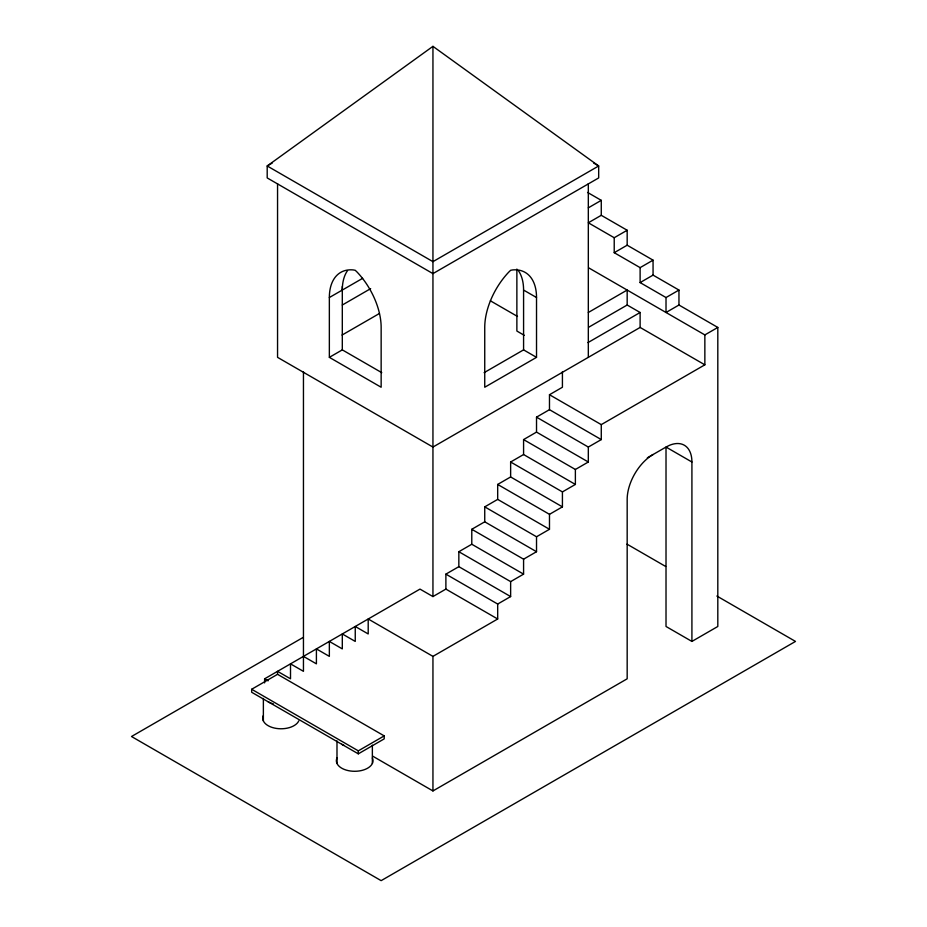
<?xml version="1.0" encoding="UTF-8"?>
<svg xmlns="http://www.w3.org/2000/svg" width="927" height="927" viewBox="0 0 927 927"><rect width="100%" height="100%" fill="white"/><g stroke="black" fill="none" stroke-linecap="round" stroke-linejoin="round"><path stroke-width="1.39" d="M432.944 46.35L267.196 165.968L267.196 177.926L432.944 273.616L598.68 177.926L598.68 165.968L432.944 46.35L432.944 596.571L445.887 589.097L497.683 618.993L497.683 604.045L445.887 574.137L445.887 589.097M272.19 163.082L267.196 165.968L432.944 261.657L598.68 165.968L593.697 163.082M329.352 297.532A54.936 31.715 60 0 1 353.338 269.942L355.25 270.302L357.173 272.156A54.936 31.715 60 0 1 381.148 327.44L381.148 387.243L329.352 357.347L329.352 297.532L362.654 278.32M342.306 305.018L370.661 288.633M342.051 335.064L379.41 313.5M329.352 357.347L342.306 349.873L381.762 372.654M588.321 207.833L601.275 200.348L601.275 215.307L627.173 230.255L627.173 245.203L653.06 260.163L653.06 275.11L678.958 290.058L678.958 305.018L717.811 327.44L717.811 626.478L691.913 641.426L666.015 626.478L666.015 447.057L669.398 445.354A36.628 21.147 -60 0 1 691.913 462.005L691.913 641.426M601.275 215.307L588.321 222.781L614.219 237.729L627.173 230.255M614.219 237.729L614.219 252.689L627.173 245.203M614.219 252.689L640.117 267.636L653.06 260.163M484.114 372.654L523.581 349.873L536.524 357.347L536.524 297.532A54.936 31.715 -60 0 0 512.55 269.942L510.638 270.302L508.714 272.156A54.936 31.715 -60 0 0 484.74 327.44L484.74 387.243L536.524 357.347M588.321 312.492L627.173 290.058L627.173 305.018L588.68 327.243M640.117 267.636L640.117 282.584L653.06 275.11M587.973 342.596L640.117 312.492L640.117 327.44L704.856 364.821L704.856 334.914L588.68 267.845M640.117 282.584L666.015 297.544L678.958 290.058M640.117 327.44L432.944 447.057L277.555 357.347L277.555 183.708M678.958 305.018L666.015 312.492L666.015 297.544M704.856 364.821L601.275 424.624L601.275 439.583L549.479 409.676L549.479 394.728L562.422 387.243L562.422 371.588M536.524 417.15L588.321 447.057L588.321 462.005L536.524 432.098L536.524 417.15L549.479 409.676M523.581 439.583L575.377 469.479L575.377 484.439L523.581 454.531L523.581 439.583L536.524 432.098M704.856 334.914L717.811 327.44M510.638 462.005L562.422 491.913L562.422 506.86L510.638 476.953L510.638 462.005L523.581 454.531M497.683 484.439L549.479 514.334L549.479 529.282L497.683 499.386L497.683 484.439L510.638 476.953M484.74 506.86L536.524 536.768L536.524 551.716L484.74 521.808L484.74 506.86L497.683 499.386M588.321 447.057L601.275 439.583M471.785 529.294L523.581 559.19L523.581 574.137L471.785 544.242L471.785 529.294L484.74 521.808M575.377 469.479L588.321 462.005M303.002 637.509L131.507 736.513L381.148 880.65L795.493 641.426L716.861 596.026M458.842 551.716L510.638 581.623L510.638 596.571L458.842 566.664L458.842 551.716L471.785 544.242M562.422 491.913L575.377 484.439M264.612 682.886L264.612 678.807L419.989 589.097L432.944 596.571M445.887 574.137L458.842 566.664M549.479 514.334L562.422 506.86M647.336 457.834L666.015 447.057L691.913 462.005M251.669 689.271L277.555 674.323L384.207 735.887L384.207 738.877L358.309 753.836L251.669 692.26L251.669 689.271L358.309 750.847L384.207 735.887M536.524 536.768L549.479 529.282M523.581 559.19L536.524 551.716M510.638 581.623L523.581 574.137M497.683 604.045L510.638 596.571M303.453 656.374L316.408 663.848L316.408 648.9L329.352 656.374L329.352 641.426L342.306 648.9L342.306 633.952L355.25 641.426L355.25 626.478L368.204 633.952L368.204 618.993L432.944 656.374L497.683 618.993M372.561 756.084L432.944 790.94L627.173 678.807L627.173 499.386A36.628 21.147 -60 0 1 653.06 454.531M587.579 192.445L601.275 200.348M627.173 305.018L640.117 312.492M518.378 270.638A54.936 31.715 -60 0 1 523.581 290.058L536.524 297.532M490.36 300.788L517.498 316.455M524.242 335.307L516.872 331.043L516.872 269.073M549.479 394.728L601.275 424.624M626.988 544.137L665.679 566.478M264.612 678.807L268.146 680.847M588.321 183.708L588.321 357.347M523.581 290.058L523.581 349.873M432.944 656.374L432.944 790.94M372.364 745.157L372.364 763.442M358.309 750.847L358.309 753.836M342.306 286.501L342.306 349.873M336.988 740.928L336.988 763.442M303.453 371.797L303.453 671.333L290.51 663.848L290.51 678.807L277.555 671.333L277.555 674.323M263.372 698.425L263.372 720.939M342.306 290.058A54.936 31.715 60 0 1 347.509 270.638M298.749 720.939A18.308 10.568 0 0 1 276.316 728.413A18.308 10.568 0 0 1 263.372 715.47M273.349 703.871A18.308 10.568 0 0 1 268.112 701.762M372.364 757.973A18.308 10.568 0 0 1 354.682 771.287A18.308 10.568 0 0 1 336.988 757.973M344.149 745.435A18.308 10.568 0 0 1 341.727 744.265"/></g></svg>
